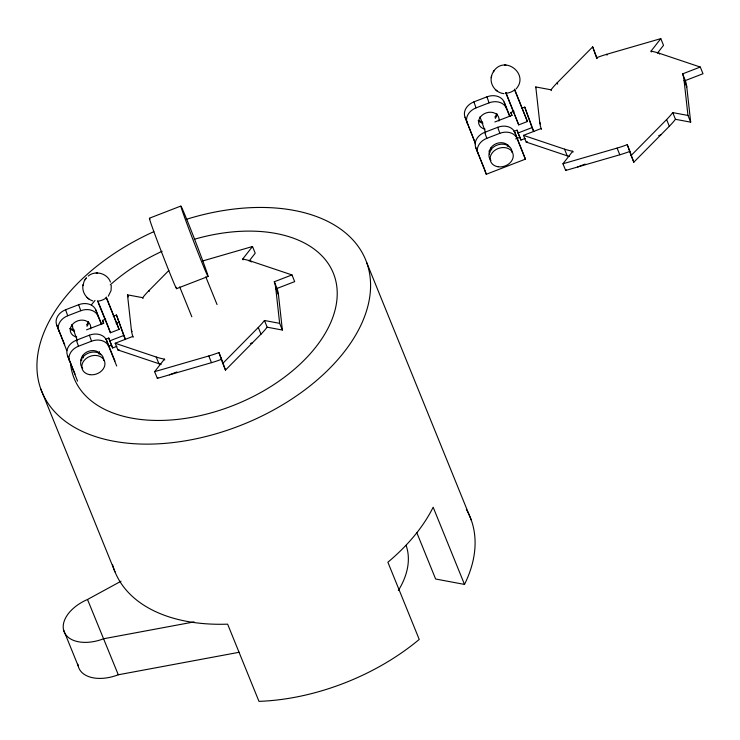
<?xml version="1.0" encoding="UTF-8"?>
<svg xmlns="http://www.w3.org/2000/svg" width="740" height="740" viewBox="0 0 740 740"><rect width="100%" height="100%" fill="white"/><g stroke="black" fill="none" stroke-linecap="round" stroke-linejoin="round"><path stroke-width="1.11" d="M83.037 284.752C81.641 291.56 86.081 298.877 92.722 300.884M491.351 76.867C489.677 84.758 495.985 93.009 503.996 93.638M82.88 285.612L84.147 281.2L86.487 277.657M491.194 77.728L492.1 74.111L493.802 71.04M491.388 76.683L491.536 75.868M108.327 296.176L111.065 290.524L111.278 285.455M493.784 71.077C504.884 54.954 529.507 74.241 516.085 88.948M84.98 279.655L85.942 278.305M493.293 71.771L494.255 70.42M221.14 357.984L221.649 359.242A75.841 46.065 -22.1 0 1 211.492 362.665L157.352 378.353L154.632 371.656L164.419 359.141A75.841 46.065 -22.1 0 1 156.205 357.032L115.163 343.249L117.882 349.946L158.924 363.719A75.841 46.065 -22.1 0 0 161.117 364.404M243.053 259.87L242.711 259.037L252.497 246.522L255.217 253.219L249.103 261.035M157.352 378.353L157.925 377.622M631.636 156.112L629.962 151.358A75.841 46.065 -22.1 0 1 619.805 154.78L565.665 170.468L562.946 163.771L572.732 151.256A75.841 46.065 -22.1 0 1 564.518 149.147L523.476 135.365L526.196 142.062L567.238 155.835A75.841 46.065 -22.1 0 0 569.43 156.519M651.366 51.985L651.024 51.152L660.811 38.637L663.53 45.334L657.416 53.151M565.665 170.468L566.239 169.728M133.181 337.255L132.849 336.423A75.841 46.065 -22.1 0 1 131.387 330.003L127.484 294.835L142.7 297.683A75.841 46.065 -22.1 0 1 148.842 290.718L168.831 270.498M267.159 327.191A75.841 46.065 -22.1 0 1 261.007 334.147L225.487 370.102L222.768 363.414L258.288 327.459A75.841 46.065 -22.1 0 0 264.439 320.494L279.655 323.343L282.375 330.04L267.159 327.191L264.439 320.494M541.495 129.371L541.162 128.538A75.841 46.065 -22.1 0 1 539.701 122.109L535.788 86.95L551.013 89.799A75.841 46.065 -22.1 0 1 557.155 82.834L592.675 46.879L597.078 58.331M675.463 119.306A75.841 46.065 -22.1 0 1 669.321 126.263L633.801 162.217L631.081 155.529L666.601 119.575A75.841 46.065 -22.1 0 0 672.752 112.609L687.969 115.459L690.688 122.156L675.463 119.306L672.752 112.609M88.171 276.075C95.229 270.007 107.402 273.282 110.464 282.088M194.084 621.915L103.656 638.75A34.965 21.238 -22.1 0 1 64.195 631.923A34.965 21.238 -22.1 0 1 87.514 599.483L120.999 581.242M149.388 218.217L180.893 206.035M465.044 117.216L475.533 143.81L465.044 117.216A13.986 11.109 -19.5 0 1 473.905 101.88L486.948 96.838A13.986 11.109 -19.5 0 1 504.171 102.092L510.026 116.504M467.171 123.229A13.986 11.109 -19.5 0 1 476.033 107.892L489.075 102.851A13.986 11.109 -19.5 0 1 506.299 108.105L509.638 116.337M494.847 121.971L511.849 115.403L510.822 112.508L514.041 111.259M521.543 108.355L524.762 107.115L533.744 131.461M484.672 132.34L497.715 127.299A13.986 11.109 -19.5 0 1 514.938 132.553L525.418 159.146L486.291 174.27L475.811 147.667A13.986 11.109 -19.5 0 1 484.672 132.34L486.8 138.343A13.986 11.109 -19.5 0 0 477.929 153.679M505.781 92.87L518.731 124.875L527.416 121.517L514.596 89.161M486.8 138.343L499.842 133.302A13.986 11.109 -19.5 0 1 517.066 138.556L525.418 159.146M513.884 131.406L517.066 130.175L520.942 140.082L525.234 138.426M520.942 140.082L518.065 132.996L532.005 127.604L524.762 107.115M66.803 350.668L56.73 325.101A13.986 11.109 -19.5 0 1 65.592 309.764L78.634 304.723A13.986 11.109 -19.5 0 1 95.858 309.977L101.713 324.388M523.476 135.365L541.162 128.538M687.969 115.459L684.065 80.299A75.841 46.065 -22.1 0 0 682.604 73.88L700.28 67.044L703 73.732L685.323 80.567A75.841 46.065 -22.1 0 1 686.785 86.987L690.688 122.156M515.697 138.907L519.942 137.27M58.858 331.113A13.986 11.109 -19.5 0 1 67.719 315.776L80.762 310.735A13.986 11.109 -19.5 0 1 97.985 315.989L101.334 324.222M526.196 142.062L527.296 141.636M176.555 288.646L208.06 276.473A37.759 0.842 68.9 0 0 188.709 224.266A37.759 0.842 68.9 0 0 186.674 223.027A37.759 0.842 68.9 0 0 208.06 276.473M86.534 329.855L103.535 323.288L102.508 320.392L105.728 319.144M113.239 316.248L116.458 315L125.43 339.346M116.115 323.334L119.334 322.085M77.561 381.128L67.497 355.552A13.986 11.109 -19.5 0 1 76.359 340.224L89.401 335.183A13.986 11.109 -19.5 0 1 106.625 340.437L114.987 361.028M97.504 300.875L110.417 332.76L119.103 329.402L106.283 297.045M69.625 361.564A13.986 11.109 -19.5 0 1 78.486 346.228L91.529 341.196A13.986 11.109 -19.5 0 1 108.752 346.45L116.689 366.004M105.57 339.299L108.761 338.06L112.628 347.966L116.92 346.311M112.628 347.966L109.751 340.881L123.7 335.488L116.458 315M115.163 343.249L132.849 336.423M279.655 323.343L275.752 288.184A75.841 46.065 -22.1 0 0 274.29 281.764L291.967 274.929L294.687 281.625L277.01 288.452A75.841 46.065 -22.1 0 1 278.471 294.871L282.375 330.04M108.447 346.385L111.638 345.154M577.737 166.953L585.192 164.067M658.73 135.651L660.857 134.828M117.882 349.946L118.992 349.521M169.423 374.838L176.888 371.952M250.416 343.536L252.553 342.713M592.675 46.879L596.523 57.748A75.841 46.065 -22.1 0 1 606.671 54.316L660.811 38.637M202.594 260.979L252.497 246.522M562.946 163.771L617.086 148.093A75.841 46.065 -22.1 0 0 627.243 144.661L628.602 148.009M154.632 371.656L208.773 355.977A75.841 46.065 -22.1 0 0 218.929 352.545L220.964 357.568M77.904 664.243A34.965 21.238 -22.1 0 0 118.289 674.778L239.233 652.264M504.467 65.092L505.022 65.083M505.272 65.083L505.92 65.074M96.959 272.968L97.606 272.958M96.154 272.977L96.709 272.968M466.367 509.435A174.825 106.19 -22.1 0 1 464.507 584.415L435.62 579.004L416.731 532.467M651.024 51.152A75.841 46.065 -22.1 0 1 659.238 53.271L700.28 67.044M242.711 259.037A75.841 46.065 -22.1 0 1 250.934 261.155L291.967 274.929M495.375 89.586L496.05 90.15M496.688 90.668L497.326 91.196M87.061 297.471L87.736 298.035M88.375 298.553L89.013 299.08M87.514 599.483L118.289 674.778M682.604 73.88L685.323 80.567M684.065 80.299L686.785 86.987M659.238 53.271L659.581 54.103M666.601 119.575L669.321 126.263M606.671 54.316L607.013 55.158M596.523 57.748L596.856 58.58M628.769 148.426L629.453 150.1M629.62 150.516L629.962 151.358M617.086 148.093L619.805 154.78M557.155 82.834L557.664 84.092M551.013 89.799L551.346 90.641M572.732 151.256L573.074 152.098M564.518 149.147L567.238 155.835M535.788 86.95L536.13 87.783M539.701 122.109L540.542 124.209M532.005 127.604L533.651 131.655M514.568 89.882L527.416 121.517M505.92 92.528L518.731 124.875M510.822 112.508L512.052 115.542M475.811 147.667L484.173 168.258M366.79 262.783L471.297 520.146M464.507 584.415L433.159 507.205A174.825 106.19 -22.1 0 1 387.88 562.224L419.229 639.434A174.825 106.19 -22.1 0 1 258.972 701.363L227.624 624.153A174.825 106.19 -22.1 0 1 112.582 564.842M274.29 281.764L277.01 288.452M275.752 288.184L278.471 294.871M250.934 261.155L251.267 261.988M258.288 327.459L261.007 334.147M205.785 276.825L217.061 304.584M208.773 355.977L211.492 362.665M179.7 286.898L191.836 316.794M148.842 290.718L149.184 291.56M142.7 297.683L143.042 298.525M164.419 359.141L164.761 359.982M156.205 357.032L158.924 363.719M127.484 294.835L128.335 296.925M131.387 330.003L132.062 331.668M123.7 335.488L125.338 339.54M106.19 297.536L119.103 329.402M98.457 302.512L108.271 326.673M102.508 320.392L103.739 323.426M56.73 325.101L64.676 344.655M67.497 355.552L75.017 374.089M40.719 388.787L114.978 571.835M63.538 629.842L78.172 665.87M631.877 156.787L633.801 162.217M627.243 144.661L631.081 155.529M517.066 130.175L518.065 132.996M504.171 102.092L506.299 108.105M514.938 132.553L517.066 138.556M486.948 96.838L489.075 102.851M497.715 127.299L499.842 133.302M480.001 116.828L485.662 132.849M490.953 147.806L491.712 149.942M473.905 101.88L476.033 107.892M484.524 169.256L486.291 174.27M221.889 359.918L222.37 361.277M222.611 361.953L223.092 363.312M223.323 363.997L223.804 365.347M224.044 366.032L225.487 370.102M218.929 352.545L222.768 363.414M108.632 327.69L110.417 332.76M108.761 338.06L109.751 340.881M95.858 309.977L97.985 315.989M106.625 340.437L108.752 346.45M78.634 304.723L80.762 310.735M89.401 335.183L91.529 341.196M71.688 324.712L77.358 340.742M82.64 355.69L83.398 357.827M65.592 309.764L67.719 315.776M76.359 340.224L78.486 346.228M514.577 89.91L514.587 89.938A13.264 10.536 -19.5 0 1 506.141 93.277M106.264 297.795L106.273 297.822A13.264 10.536 -19.5 0 1 97.828 301.161M176.277 287.24A37.759 0.842 68.9 0 1 162.467 254.44A37.759 0.842 68.9 0 1 149.924 219.114M194.278 239.279A139.86 84.952 -22.1 0 1 336.968 288.082A139.86 84.952 -22.1 0 1 210.845 412.966A139.86 84.952 -22.1 0 1 70.42 361.925M91.501 304.75A139.86 84.952 -22.1 0 1 95.016 300.44M110.26 284.854A139.86 84.952 -22.1 0 1 162.153 251.258M406.084 545.352A104.895 63.714 -22.1 0 1 398.314 590.557M186.443 219.299A174.825 106.19 -22.1 0 1 360.306 326.433A174.825 106.19 -22.1 0 1 82.926 431.697A174.825 106.19 -22.1 0 1 153.837 231.666M88.633 322.011A10.489 8.334 -19.5 0 1 86.987 326.294M74.657 331.067A10.489 8.334 -19.5 0 1 69.847 328.449M76.775 337.07A10.489 8.334 -19.5 0 1 70.707 327.339A10.489 8.334 -19.5 0 1 82.908 320.133A10.489 8.334 -19.5 0 1 90.641 328.884M99.419 351.63A10.489 8.334 -19.5 0 1 99.058 354.201M81.9 360.047A10.489 8.334 -19.5 0 1 81.206 359.501M81.011 360.667A10.489 8.334 -19.5 0 1 89.078 351.111A10.489 8.334 -19.5 0 1 100.742 354.691M82.677 368.344A11.822 9.389 -19.5 0 1 88.754 352.98A11.822 9.389 -19.5 0 1 103.757 360.389M72.76 326.229A11.822 9.389 -19.5 0 1 71.715 326.035M88.495 321.623A11.822 9.389 -19.5 0 1 86.487 324.962M73.954 329.624A11.822 9.389 -19.5 0 1 70.217 328.412M496.947 114.127A10.489 8.334 -19.5 0 1 495.301 118.409M482.97 123.182A10.489 8.334 -19.5 0 1 478.16 120.565M485.089 129.185A10.489 8.334 -19.5 0 1 479.021 119.454A10.489 8.334 -19.5 0 1 491.221 112.249A10.489 8.334 -19.5 0 1 498.954 120.999M507.714 144.587A10.489 8.334 -19.5 0 1 507.363 146.317M490.213 152.162A10.489 8.334 -19.5 0 1 488.918 151.016M489.566 154.336A10.489 8.334 -19.5 0 1 496.457 143.551A10.489 8.334 -19.5 0 1 509.046 146.807M490.99 160.46A11.822 9.389 -19.5 0 1 497.067 145.096A11.822 9.389 -19.5 0 1 512.071 152.496M496.808 113.738A11.822 9.389 -19.5 0 1 494.801 117.077M482.267 121.739A11.822 9.389 -19.5 0 1 478.53 120.528M89.697 374.653A11.822 9.389 -19.5 0 0 104.729 361.841A11.822 9.389 -19.5 0 0 85.72 358.854A11.822 9.389 -19.5 0 0 89.697 374.653M498.011 166.759A11.822 9.389 -19.5 0 0 513.042 153.957A11.822 9.389 -19.5 0 0 494.033 150.969A11.822 9.389 -19.5 0 0 498.011 166.759"/></g></svg>
